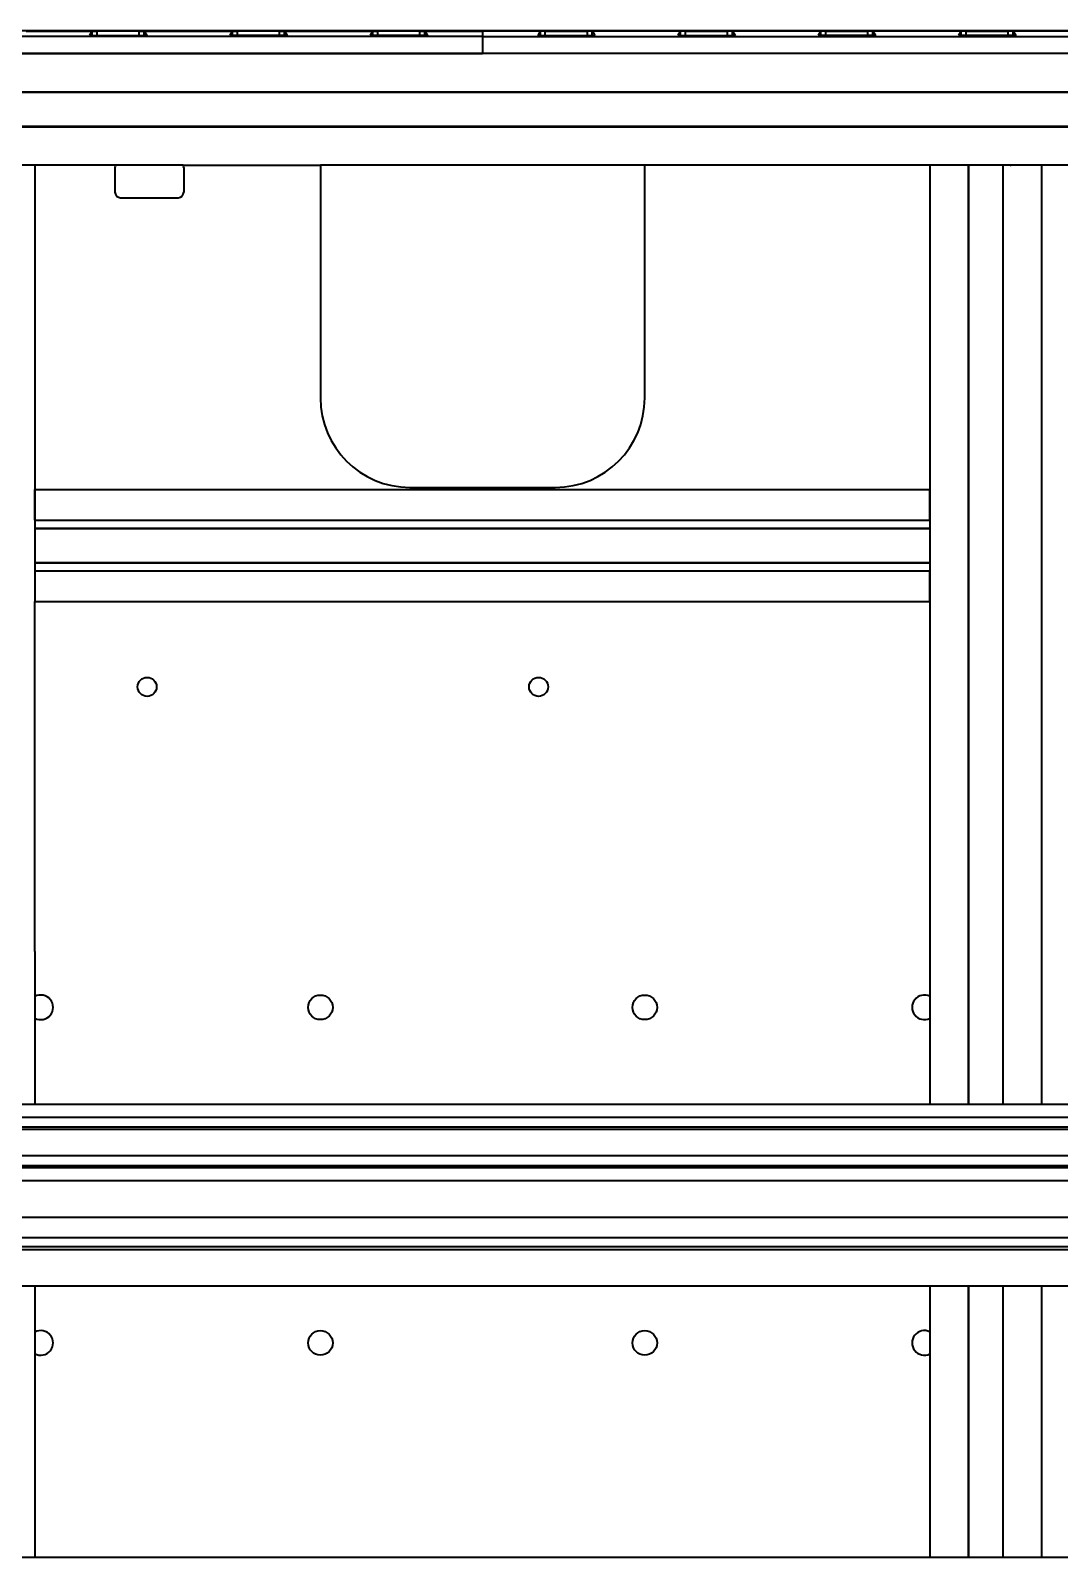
# Model space of a CAD drawing. Header units: millimetres. Extents: x 15 to 415, y 5 to 292.
# Drawn here: x 107.98 to 130.98, y 105.34 to 139.46 of the extents above; entities that cross this region are included whole.
import ezdxf

# ---------------------------------------------------------------- set-up
doc = ezdxf.new("R2010")
doc.units = ezdxf.units.MM
doc.layers.add('Geometries', color=7, linetype='Continuous')

msp = doc.modelspace()

# ---------------------------------------------------------------- linework, layer by layer
at = {"layer": 'Geometries', "linetype": 'Continuous', "lineweight": 40}
for p, q in [((98.0815, 139.4634), (138.0815, 139.4634)), ((118.0852, 139.3267), (98.2227, 139.3267)), ((107.8868, 139.4517), (108.872, 139.4517)), ((108.872, 139.4517), (109.362, 139.4517)), ((108.872, 139.4517), (108.872, 139.4517)), ((109.362, 139.4517), (109.304, 139.3517)), ((109.304, 139.3517), (109.3644, 139.3517)), ((109.362, 139.4517), (109.362, 139.4517)), ((109.362, 139.4517), (109.3644, 139.4517)), ((109.3644, 139.3517), (109.3644, 139.4517)), ((109.3644, 139.4517), (109.4727, 139.4517)), ((109.3644, 139.3517), (109.4727, 139.3517)), ((109.4727, 139.3517), (109.4727, 139.4517)), ((110.4155, 139.4517), (109.4727, 139.4517)), ((109.4727, 139.3517), (110.4155, 139.3517)), ((110.4155, 139.3517), (110.4155, 139.4517)), ((110.4155, 139.4517), (110.5238, 139.4517)), ((110.4155, 139.3517), (110.5238, 139.3517)), ((110.5238, 139.3517), (110.5238, 139.4517)), ((110.5238, 139.4517), (110.5262, 139.4517)), ((110.5238, 139.3517), (110.5839, 139.3517)), ((110.5262, 139.4517), (110.5262, 139.4517)), ((110.5262, 139.4517), (110.5839, 139.3517)), ((110.5262, 139.4517), (111.0137, 139.4517)), ((111.0137, 139.4517), (112.007, 139.4517)), ((111.0137, 139.4517), (111.0137, 139.4517)), ((112.007, 139.4517), (112.1153, 139.4517)), ((112.007, 139.4517), (112.007, 139.4517)), ((112.1153, 139.4517), (112.497, 139.4517)), ((112.1153, 139.4517), (112.1153, 139.4517)), ((112.497, 139.4517), (112.439, 139.3517)), ((112.4994, 139.3517), (112.439, 139.3517)), ((112.497, 139.4517), (112.497, 139.4517)), ((112.497, 139.4517), (112.4994, 139.4517)), ((112.4994, 139.4517), (112.6077, 139.4517)), ((112.4994, 139.3517), (112.4994, 139.4517)), ((112.6077, 139.3517), (112.4994, 139.3517)), ((112.6077, 139.3517), (112.6077, 139.4517)), ((113.5505, 139.4517), (112.6077, 139.4517)), ((113.5505, 139.3517), (112.6077, 139.3517)), ((113.5505, 139.4517), (113.6588, 139.4517)), ((113.5505, 139.3517), (113.5505, 139.4517)), ((113.6588, 139.3517), (113.5505, 139.3517)), ((113.6588, 139.3517), (113.6588, 139.4517)), ((113.6588, 139.4517), (113.6612, 139.4517)), ((113.7189, 139.3517), (113.6588, 139.3517)), ((113.6612, 139.4517), (113.7189, 139.3517)), ((113.6612, 139.4517), (113.6612, 139.4517)), ((113.6612, 139.4517), (114.0405, 139.4517)), ((114.0405, 139.4517), (114.1487, 139.4517)), ((114.0405, 139.4517), (114.0405, 139.4517)), ((114.1487, 139.4517), (114.1487, 139.4517)), ((114.1487, 139.4517), (115.142, 139.4517)), ((115.142, 139.4517), (115.142, 139.4517)), ((115.142, 139.4517), (115.2503, 139.4517)), ((115.2503, 139.4517), (115.632, 139.4517)), ((115.2503, 139.4517), (115.2503, 139.4517)), ((115.632, 139.4517), (115.574, 139.3517)), ((115.6344, 139.3517), (115.574, 139.3517)), ((115.632, 139.4517), (115.6344, 139.4517)), ((115.632, 139.4517), (115.632, 139.4517)), ((115.6344, 139.3517), (115.6344, 139.4517)), ((115.6344, 139.4517), (115.7427, 139.4517)), ((115.7427, 139.3517), (115.6344, 139.3517)), ((115.7427, 139.3517), (115.7427, 139.4517)), ((116.6855, 139.4517), (115.7427, 139.4517)), ((116.6855, 139.3517), (115.7427, 139.3517)), ((116.6855, 139.3517), (116.6855, 139.4517)), ((116.6855, 139.4517), (116.7938, 139.4517)), ((116.7938, 139.3517), (116.6855, 139.3517)), ((116.7938, 139.3517), (116.7938, 139.4517)), ((116.7938, 139.4517), (116.7962, 139.4517)), ((116.8539, 139.3517), (116.7938, 139.3517)), ((116.7962, 139.4517), (116.8539, 139.3517)), ((116.7962, 139.4517), (116.7962, 139.4517)), ((116.7962, 139.4517), (117.1755, 139.4517)), ((117.1755, 139.4517), (117.2837, 139.4517)), ((117.1755, 139.4517), (117.1755, 139.4517)), ((117.2837, 139.4517), (118.0852, 139.4517)), ((117.2837, 139.4517), (117.2837, 139.4517)), ((118.0852, 139.4517), (118.0852, 139.3267)), ((118.0852, 139.3267), (118.0852, 138.9517)), ((118.8892, 139.4517), (118.0877, 139.4517)), ((118.0877, 139.4517), (118.0877, 139.3267)), ((118.0877, 139.3267), (137.9502, 139.3267)), ((118.0877, 139.3267), (118.0877, 138.9517)), ((118.8892, 139.4517), (118.8892, 139.4517)), ((119.3767, 139.4517), (118.8892, 139.4517)), ((119.3767, 139.4517), (119.319, 139.3517)), ((119.319, 139.3517), (119.3791, 139.3517)), ((119.3767, 139.4517), (119.3767, 139.4517)), ((119.3791, 139.4517), (119.3767, 139.4517)), ((119.3791, 139.3517), (119.3791, 139.4517)), ((119.4874, 139.4517), (119.3791, 139.4517)), ((119.3791, 139.3517), (119.4874, 139.3517)), ((119.4874, 139.3517), (119.4874, 139.4517)), ((119.4874, 139.4517), (120.4302, 139.4517)), ((119.4874, 139.3517), (120.4302, 139.3517)), ((120.4302, 139.3517), (120.4302, 139.4517)), ((120.5385, 139.4517), (120.4302, 139.4517)), ((120.4302, 139.3517), (120.5385, 139.3517)), ((120.5385, 139.3517), (120.5385, 139.4517)), ((120.5409, 139.4517), (120.5385, 139.4517)), ((120.5385, 139.3517), (120.5989, 139.3517)), ((120.5409, 139.4517), (120.5989, 139.3517)), ((120.541, 139.4517), (120.5409, 139.4517)), ((121.0309, 139.4517), (120.541, 139.4517)), ((122.0242, 139.4517), (121.0309, 139.4517)), ((121.0309, 139.4517), (121.0309, 139.4517)), ((122.5117, 139.4517), (122.0242, 139.4517)), ((122.0242, 139.4517), (122.0242, 139.4517)), ((122.5117, 139.4517), (122.454, 139.3517)), ((122.454, 139.3517), (122.5141, 139.3517)), ((122.5117, 139.4517), (122.5117, 139.4517)), ((122.5141, 139.4517), (122.5117, 139.4517)), ((122.5141, 139.3517), (122.5141, 139.4517)), ((122.6224, 139.4517), (122.5141, 139.4517)), ((122.5141, 139.3517), (122.6224, 139.3517)), ((122.6224, 139.3517), (122.6224, 139.4517)), ((122.6224, 139.4517), (123.5652, 139.4517)), ((122.6224, 139.3517), (123.5652, 139.3517)), ((123.5652, 139.3517), (123.5652, 139.4517)), ((123.6735, 139.4517), (123.5652, 139.4517)), ((123.5652, 139.3517), (123.6735, 139.3517)), ((123.6759, 139.4517), (123.6735, 139.4517)), ((123.6735, 139.3517), (123.6735, 139.4517)), ((123.6735, 139.3517), (123.7339, 139.3517)), ((123.676, 139.4517), (123.6759, 139.4517)), ((123.6759, 139.4517), (123.7339, 139.3517)), ((124.1659, 139.4517), (123.676, 139.4517)), ((124.1659, 139.4517), (124.1659, 139.4517)), ((125.1592, 139.4517), (124.1659, 139.4517)), ((125.1592, 139.4517), (125.1592, 139.4517)), ((125.6467, 139.4517), (125.1592, 139.4517)), ((125.6467, 139.4517), (125.589, 139.3517)), ((125.6491, 139.3517), (125.589, 139.3517)), ((125.6467, 139.4517), (125.6467, 139.4517)), ((125.6491, 139.4517), (125.6467, 139.4517)), ((125.6491, 139.3517), (125.6491, 139.4517)), ((125.7574, 139.4517), (125.6491, 139.4517)), ((125.7574, 139.3517), (125.6491, 139.3517)), ((125.7574, 139.3517), (125.7574, 139.4517)), ((125.7574, 139.4517), (126.7002, 139.4517)), ((126.7002, 139.3517), (125.7574, 139.3517)), ((126.7002, 139.3517), (126.7002, 139.4517)), ((126.8085, 139.4517), (126.7002, 139.4517)), ((126.8085, 139.3517), (126.7002, 139.3517)), ((126.8109, 139.4517), (126.8085, 139.4517)), ((126.8085, 139.3517), (126.8085, 139.4517)), ((126.8689, 139.3517), (126.8085, 139.3517)), ((126.8109, 139.4517), (126.8689, 139.3517)), ((126.811, 139.4517), (126.8109, 139.4517)), ((127.3009, 139.4517), (126.811, 139.4517)), ((128.2942, 139.4517), (127.3009, 139.4517)), ((127.3009, 139.4517), (127.3009, 139.4517)), ((128.7817, 139.4517), (128.2942, 139.4517)), ((128.2942, 139.4517), (128.2942, 139.4517)), ((128.7817, 139.4517), (128.724, 139.3517)), ((128.7841, 139.3517), (128.724, 139.3517)), ((128.7817, 139.4517), (128.7817, 139.4517)), ((128.7841, 139.4517), (128.7817, 139.4517)), ((128.7841, 139.3517), (128.7841, 139.4517)), ((128.8924, 139.4517), (128.7841, 139.4517)), ((128.8924, 139.3517), (128.7841, 139.3517)), ((128.8924, 139.3517), (128.8924, 139.4517)), ((128.8924, 139.4517), (129.8352, 139.4517)), ((129.8352, 139.3517), (128.8924, 139.3517)), ((129.8352, 139.3517), (129.8352, 139.4517)), ((129.9435, 139.4517), (129.8352, 139.4517)), ((129.9435, 139.3517), (129.8352, 139.3517)), ((129.9435, 139.3517), (129.9435, 139.4517)), ((129.9459, 139.4517), (129.9435, 139.4517)), ((130.0039, 139.3517), (129.9435, 139.3517)), ((129.9459, 139.4517), (130.0039, 139.3517)), ((129.946, 139.4517), (129.9459, 139.4517)), ((130.4359, 139.4517), (129.946, 139.4517)), ((130.4359, 139.4517), (130.4359, 139.4517)), ((131.9167, 139.4517), (130.4359, 139.4517)), ((101.7909, 138.9517), (114.3932, 138.9517)), ((114.3933, 138.9517), (101.7909, 138.9517)), ((114.3932, 138.9517), (114.9203, 138.9517)), ((114.3933, 138.9517), (114.3932, 138.9517)), ((114.9203, 138.9517), (114.3933, 138.9517)), ((114.9203, 138.9517), (117.0877, 138.9517)), ((114.9203, 138.9517), (114.9203, 138.9517)), ((117.0877, 138.9517), (114.9203, 138.9517)), ((117.0877, 138.9517), (117.5877, 138.9517)), ((117.0877, 138.9517), (117.0877, 138.9517)), ((117.5877, 138.9517), (117.0877, 138.9517)), ((117.5877, 138.9517), (118.0852, 138.9517)), ((117.5877, 138.9517), (117.5877, 138.9517)), ((118.5752, 138.9517), (117.5877, 138.9517)), ((118.5752, 138.9517), (118.0877, 138.9517)), ((119.0877, 138.9517), (118.5752, 138.9517)), ((119.0877, 138.9517), (118.5752, 138.9517)), ((118.5752, 138.9517), (118.5752, 138.9517)), ((119.0877, 138.9517), (119.0877, 138.9517)), ((121.2551, 138.9517), (119.0877, 138.9517)), ((121.2551, 138.9517), (119.0877, 138.9517)), ((121.7443, 138.9517), (121.2551, 138.9517)), ((121.7442, 138.9517), (121.2551, 138.9517)), ((121.2551, 138.9517), (121.2551, 138.9517)), ((121.7822, 138.9517), (121.7442, 138.9517)), ((121.7442, 138.9517), (121.7443, 138.9517)), ((121.7821, 138.9517), (121.7443, 138.9517)), ((121.7821, 138.9517), (121.7822, 138.9517)), ((134.3808, 138.9517), (121.7821, 138.9517)), ((134.3807, 138.9517), (121.7822, 138.9517)), ((98.0815, 138.0892), (138.0815, 138.0892)), ((138.0815, 138.0832), (98.0815, 138.0832)), ((138.0815, 137.3203), (98.0815, 137.3203)), ((98.0815, 137.3142), (138.0815, 137.3142)), ((108.0815, 136.4509), (107.219, 136.4509)), ((109.8821, 136.4517), (107.3994, 136.4517)), ((108.0815, 136.4509), (108.0815, 129.2017)), ((109.8711, 136.4003), (109.8711, 135.8527)), ((111.3975, 136.4517), (109.8821, 136.4517)), ((111.3975, 136.4517), (114.4627, 136.4517)), ((111.4086, 136.4003), (111.4086, 135.8527)), ((121.7127, 136.4517), (114.4627, 136.4517)), ((114.4627, 136.4517), (114.4627, 131.2528)), ((128.7636, 136.4517), (121.7127, 136.4517)), ((121.7127, 131.2528), (121.7127, 136.4517)), ((128.944, 136.4509), (128.0815, 136.4509)), ((128.0815, 136.4509), (128.0815, 129.2017)), ((128.7802, 136.4517), (128.7636, 136.4517)), ((128.8335, 136.4517), (128.7636, 136.4517)), ((129.8828, 136.4517), (128.7802, 136.4517)), ((128.8392, 136.4517), (128.8335, 136.4517)), ((128.8531, 136.4517), (128.8392, 136.4517)), ((128.8658, 136.4517), (128.8531, 136.4517)), ((128.9306, 136.4517), (128.8658, 136.4517)), ((128.9337, 136.4517), (128.9306, 136.4517)), ((128.9437, 136.4517), (128.9337, 136.4517)), ((128.955, 136.4517), (128.9437, 136.4517)), ((128.944, 136.4509), (128.944, 115.4604)), ((128.9501, 136.4509), (128.944, 136.4509)), ((128.9501, 136.4509), (128.9501, 115.4604)), ((129.7129, 136.4509), (128.9501, 136.4509)), ((129.0104, 136.4517), (128.955, 136.4517)), ((129.0864, 136.4517), (129.0104, 136.4517)), ((129.1126, 136.4517), (129.0864, 136.4517)), ((129.3953, 136.4517), (129.1126, 136.4517)), ((129.4149, 136.4517), (129.3953, 136.4517)), ((129.635, 136.4517), (129.4149, 136.4517)), ((129.7077, 136.4517), (129.635, 136.4517)), ((129.7193, 136.4517), (129.7077, 136.4517)), ((129.7129, 136.4509), (129.7129, 115.4604)), ((129.719, 136.4509), (129.7129, 136.4509)), ((129.719, 136.4509), (129.719, 115.4604)), ((130.5815, 136.4509), (129.719, 136.4509)), ((129.7294, 136.4517), (129.7193, 136.4517)), ((129.7324, 136.4517), (129.7294, 136.4517)), ((129.8994, 136.4517), (129.7324, 136.4517)), ((129.8828, 136.4517), (129.8994, 136.4517)), ((138.0815, 136.4517), (129.8994, 136.4517)), ((130.5815, 136.4509), (130.5815, 115.4604)), ((109.9961, 135.7277), (111.2836, 135.7277)), ((108.0815, 129.2017), (128.0815, 129.2017)), ((108.0815, 128.5205), (108.0815, 129.2017)), ((108.0815, 129.2017), (108.0815, 128.739)), ((116.4627, 129.2528), (119.7127, 129.2528)), ((128.0815, 129.2017), (128.0815, 128.5205)), ((128.0815, 128.5205), (128.0815, 129.2017)), ((108.0815, 128.739), (108.0815, 128.5205)), ((108.0815, 128.5205), (128.0815, 128.5205)), ((108.0815, 128.5205), (108.0815, 128.3392)), ((108.0815, 128.3392), (108.0815, 128.3331)), ((108.0815, 128.3392), (128.0815, 128.3392)), ((108.0815, 128.3331), (108.0815, 127.5703)), ((108.0815, 128.3331), (128.0815, 128.3331)), ((128.0815, 128.5205), (128.0815, 128.3392)), ((128.0815, 128.3392), (128.0815, 128.3331)), ((128.0815, 128.3331), (128.0815, 127.5703)), ((108.0815, 127.5703), (128.0815, 127.5703)), ((108.0815, 127.5703), (108.0815, 127.5642)), ((108.0815, 127.5642), (128.0815, 127.5642)), ((108.0815, 127.5642), (108.0815, 127.383)), ((108.0815, 127.383), (108.0815, 127.1644)), ((128.0815, 127.383), (108.0815, 127.383)), ((108.0815, 127.383), (108.0815, 126.7017)), ((128.0815, 127.5703), (128.0815, 127.5642)), ((128.0815, 127.5642), (128.0815, 127.383)), ((128.0815, 127.383), (128.0815, 126.7017)), ((128.0815, 126.7017), (128.0815, 127.383)), ((108.0815, 127.1644), (108.0815, 126.9267)), ((108.0815, 126.9267), (108.0815, 126.7017)), ((108.0815, 126.7017), (128.0815, 126.7017)), ((108.0815, 118.8812), (108.0815, 126.7017)), ((128.0815, 126.7017), (128.0815, 117.8792)), ((108.0815, 118.8812), (108.0815, 117.8728)), ((108.0815, 117.8728), (108.0815, 117.3895)), ((128.0815, 117.8792), (128.0815, 117.3831)), ((108.0815, 117.3895), (108.0815, 115.4604)), ((128.0815, 117.3831), (128.0815, 115.4604)), ((108.0815, 115.4604), (107.219, 115.4604)), ((128.0815, 115.4604), (108.0815, 115.4604)), ((128.944, 115.4604), (128.0815, 115.4604)), ((128.9501, 115.4604), (128.944, 115.4604)), ((129.7129, 115.4604), (128.9501, 115.4604)), ((129.719, 115.4604), (129.7129, 115.4604)), ((130.5815, 115.4604), (129.719, 115.4604)), ((138.0815, 115.4604), (130.5815, 115.4604)), ((138.0815, 115.1654), (98.0815, 115.1654)), ((138.0815, 114.954), (98.0815, 114.954)), ((138.0815, 114.9004), (98.0815, 114.9004)), ((138.0815, 114.3104), (98.0815, 114.3104)), ((137.8373, 114.0453), (98.1185, 114.0453)), ((98.1234, 114.099), (137.8109, 114.099)), ((138.0815, 113.7503), (98.0815, 113.7503)), ((98.5165, 112.9398), (137.6259, 112.9398)), ((137.6289, 112.4781), (98.5039, 112.4781)), ((98.5039, 112.2885), (137.6289, 112.2885)), ((137.6289, 112.2116), (98.5039, 112.2116)), ((108.0815, 111.4011), (107.219, 111.4011)), ((108.0815, 111.4011), (108.0815, 110.3728)), ((128.0815, 111.4011), (108.0815, 111.4011)), ((128.0815, 111.4011), (128.0815, 110.3792)), ((128.944, 111.4011), (128.0815, 111.4011)), ((128.944, 111.4011), (128.944, 105.3354)), ((128.9501, 111.4011), (128.944, 111.4011)), ((128.9501, 111.4011), (128.9501, 105.3354)), ((129.7129, 111.4011), (128.9501, 111.4011)), ((129.7129, 111.4011), (129.7129, 105.3354)), ((129.719, 111.4011), (129.7129, 111.4011)), ((129.719, 111.4011), (129.719, 105.3354)), ((130.5815, 111.4011), (129.719, 111.4011)), ((130.5815, 111.4011), (130.5815, 105.3354)), ((137.6289, 111.4011), (130.5815, 111.4011)), ((108.0815, 110.3728), (108.0815, 109.8895)), ((128.0815, 110.3792), (128.0815, 109.8831)), ((108.0815, 109.8895), (108.0815, 105.3354)), ((128.0815, 109.8831), (128.0815, 105.3354)), ((108.0815, 105.3354), (107.219, 105.3354)), ((128.0815, 105.3354), (108.0815, 105.3354)), ((128.944, 105.3354), (128.0815, 105.3354)), ((128.9501, 105.3354), (128.944, 105.3354)), ((129.7129, 105.3354), (128.9501, 105.3354)), ((129.719, 105.3354), (129.7129, 105.3354)), ((130.5815, 105.3354), (129.719, 105.3354)), ((137.6289, 105.3354), (130.5815, 105.3354))]:
    msp.add_line(p, q, dxfattribs=at)
for centre, radius in [((110.5895, 124.7936), 0.2125), ((119.3395, 124.7936), 0.2125), ((114.4627, 117.6312), 0.275), ((121.7127, 117.6312), 0.275), ((114.4627, 110.1312), 0.275), ((121.7127, 110.1312), 0.275)]:
    msp.add_circle(centre, radius, dxfattribs=at)
for centre, radius, start, end in [((109.9961, 136.4003), 0.125, 155.70685, 180), ((111.2836, 136.4003), 0.125, 0, 24.29315), ((109.9961, 135.8527), 0.125, 180, 270), ((111.2836, 135.8527), 0.125, 270, 0), ((116.4627, 131.2528), 2, 180, 270), ((119.7127, 131.2528), 2, 270, 0), ((108.2127, 117.6312), 0.275, 241.49615, 118.50385), ((127.9627, 117.6312), 0.275, 64.41351, 295.58649), ((108.2127, 110.1312), 0.275, 241.49615, 118.50385), ((127.9627, 110.1312), 0.275, 64.41351, 295.58649)]:
    msp.add_arc(centre, radius, start, end, dxfattribs=at)

doc.saveas('drawing.dxf')
